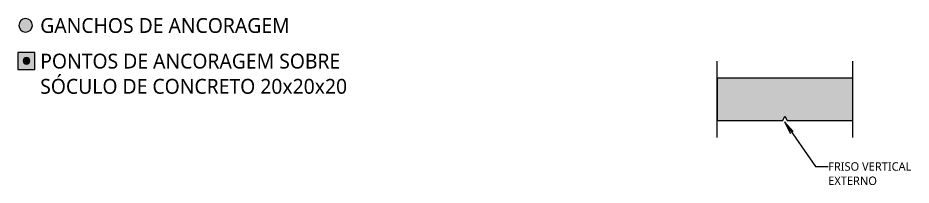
# Model space of a CAD drawing. Extents: x -1981 to 38708, y -3196 to 88064.
# Drawn here: x 37654 to 38708, y 190 to 387 of the extents above; entities that cross this region are included whole.
import ezdxf

# ---------------------------------------------------------------- set-up
doc = ezdxf.new("R2010")
doc.units = 0
doc.linetypes.add('Hidden', pattern=[0.714375, 0.47625, -0.238125])
for name, color, linetype, lineweight in [('A-DETL', 7, 'Hidden', 18), ('A-DETL-GENF', 7, 'Continuous', 18), ('A-DETL-THIN', 7, 'Continuous', 25), ('G-ANNO-TEXT', 7, 'Continuous', 9)]:
    doc.layers.add(name, color=color, linetype=linetype, lineweight=lineweight)
doc.styles.add('Gadugi_2', font='gadugi.ttf', dxfattribs={"height": 10})
doc.styles.add('Gadugi_8', font='gadugi.ttf', dxfattribs={"height": 17.5})

msp = doc.modelspace()

# ---------------------------------------------------------------- hatches: boundary and pattern name
at = {"layer": 'A-DETL-GENF', "true_color": 0xff00ff}
for points in [[(37663.62, 370.55), (37665.69, 370.82), (37667.62, 371.62), (37669.27, 372.89), (37670.55, 374.55), (37671.34, 376.48), (37671.62, 378.55), (37671.34, 380.62), (37670.55, 382.55), (37669.27, 384.21), (37667.62, 385.48), (37665.69, 386.28), (37663.62, 386.55), (37661.55, 386.28), (37659.62, 385.48), (37657.96, 384.21), (37656.69, 382.55), (37655.89, 380.62), (37655.62, 378.55), (37655.89, 376.48), (37656.69, 374.55), (37657.96, 372.89), (37659.62, 371.62), (37661.55, 370.82)], [(37664.71, 332.68), (37665.74, 332.81), (37666.71, 333.21), (37667.54, 333.85), (37668.17, 334.68), (37668.57, 335.64), (37668.71, 336.68), (37668.57, 337.71), (37668.17, 338.68), (37667.54, 339.5), (37666.71, 340.14), (37665.69, 340.55), (37664.71, 340.68), (37663.67, 340.54), (37662.71, 340.14), (37661.88, 339.5), (37661.24, 338.68), (37660.84, 337.71), (37660.71, 336.68), (37660.84, 335.64), (37661.24, 334.68), (37661.88, 333.85), (37662.71, 333.21), (37663.67, 332.81)]]:
    msp.add_hatch(color=6, dxfattribs=at).paths.add_polyline_path(points, flags=0)
at = {"layer": 'A-DETL-GENF', "true_color": 0xa6a6a6}
h = msp.add_hatch(color=253, dxfattribs=at)
h.paths.add_polyline_path([(37661.24, 326.63), (37674.5, 326.63), (37674.5, 346.63), (37654.5, 346.63), (37654.5, 326.63), (37660.84, 326.63)], flags=0)
h.paths.add_polyline_path([(37664.71, 332.68), (37663.67, 332.81), (37662.71, 333.21), (37661.88, 333.85), (37661.24, 334.68), (37660.84, 335.64), (37660.71, 336.68), (37660.84, 337.71), (37661.24, 338.68), (37661.88, 339.5), (37662.71, 340.14), (37663.67, 340.54), (37664.71, 340.68), (37665.74, 340.54), (37666.71, 340.14), (37667.54, 339.5), (37668.17, 338.68), (37668.57, 337.71), (37668.71, 336.68), (37668.57, 335.64), (37668.17, 334.68), (37667.54, 333.85), (37666.71, 333.21), (37665.69, 332.8)], flags=0)
msp.add_hatch(color=253, dxfattribs=at).paths.add_polyline_path([(38479, 266.26), (38556.5, 266.26), (38559, 271.26), (38561.5, 266.26), (38639, 266.26), (38639, 316.26), (38479, 316.26), (38479, 271.26)], flags=0)

# ---------------------------------------------------------------- linework, layer by layer
at = {"layer": 'A-DETL', "linetype": 'Continuous'}
for p, q in [((37674.5, 346.63), (37654.5, 346.63)), ((37654.5, 346.63), (37654.5, 326.63)), ((37674.5, 326.63), (37674.5, 346.63)), ((37654.5, 326.63), (37674.5, 326.63)), ((38479, 246.26), (38479, 336.26)), ((38639, 246.26), (38639, 336.26)), ((38639, 316.26), (38479, 316.26)), ((38479, 316.26), (38479, 266.26)), ((38639, 266.26), (38639, 316.26)), ((38479, 266.26), (38556.5, 266.26)), ((38556.5, 266.26), (38559, 271.26)), ((38559, 271.26), (38561.5, 266.26)), ((38561.5, 266.26), (38639, 266.26))]:
    msp.add_line(p, q, dxfattribs=at)
for centre, radius, start, end in [((37663.62, 378.55), 8, 0, 180), ((37663.62, 378.55), 8, 180, 360), ((37664.71, 336.68), 4, 0, 180), ((37664.71, 336.68), 4, 180, 0)]:
    msp.add_arc(centre, radius, start, end, dxfattribs=at)
at = {"layer": 'A-DETL-THIN'}
for p, q in [((37654.5, 346.63), (37654.5, 326.63)), ((37674.5, 346.63), (37654.5, 346.63)), ((37674.5, 326.63), (37674.5, 346.63)), ((37654.5, 326.63), (37674.5, 326.63))]:
    msp.add_line(p, q, dxfattribs=at)
at = {"layer": 'G-ANNO-TEXT'}
for p, q in [((38558.57, 264.6), (38568.73, 253.4)), ((38558.57, 264.6), (38565.48, 251.15)), ((38558.57, 264.6), (38594.94, 212.06)), ((38594.94, 212.06), (38609.9, 212.06))]:
    msp.add_line(p, q, dxfattribs=at)

# ---------------------------------------------------------------- texts
at = {"layer": 'G-ANNO-TEXT', "attachment_point": 1}
for s, insert, char_height, width, style in [('GANCHOS DE ANCORAGEM', (37680.87, 387.11), 17.5, 376.7931, 'Gadugi_8'), ('PONTOS DE ANCORAGEM SOBRE', (37680.87, 345.11), 17.5, 450.5484, 'Gadugi_8'), ('SÓCULO DE CONCRETO 20x20x20', (37680.87, 315.35), 17.5, 454.156, 'Gadugi_8'), ('FRISO VERTICAL', (38609.9, 217.06), 10, 123.8607, 'Gadugi_2'), ('EXTERNO', (38609.9, 200.19), 10, 72.9536, 'Gadugi_2')]:
    msp.add_mtext(s, dxfattribs=dict(at, insert=insert, char_height=char_height, width=width, style=style))

doc.saveas('drawing.dxf')
